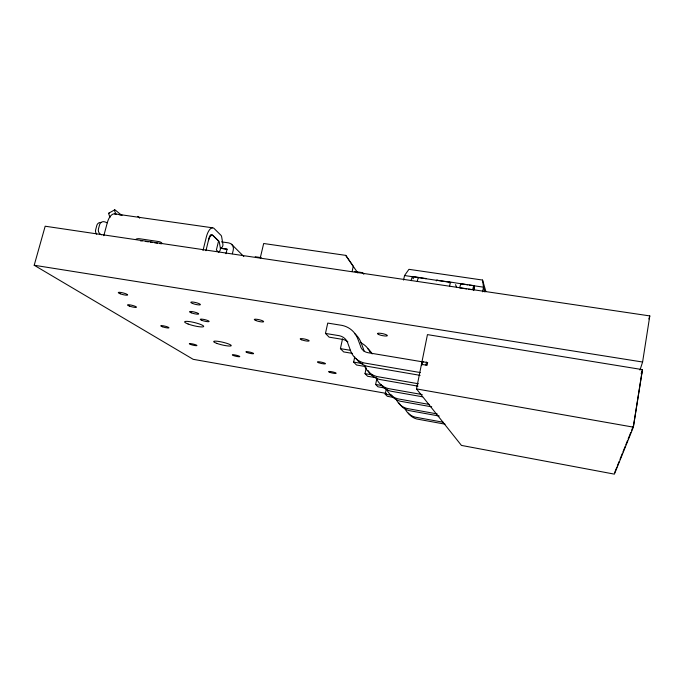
<?xml version="1.0" encoding="UTF-8"?>
<svg xmlns="http://www.w3.org/2000/svg" width="684" height="684" viewBox="0 0 684 684"><rect width="100%" height="100%" fill="white"/><g stroke="black" fill="none" stroke-linecap="round" stroke-linejoin="round"><path stroke-width="1.03" d="M639.967 370.07L642.601 362.024L649.8 315.914L45.178 226.216L34.2 265.255L193.179 359.322L386.622 393.454M633.367 427.149L642.473 369.634L427.449 334.613L416.496 388.914L461.435 445.412L614.394 474.14L633.367 427.149L416.496 388.914M482.622 291.82L483.502 287.169L482.553 280.055L408.938 269.325L404.535 275.532L403.594 280.081M472.661 289.819L472.849 288.947A7.105 0.966 -81.2 0 1 474.226 285.553L473.55 290.469L474.337 285.698L461.444 283.8M473.567 290.546L474.439 285.835M449.559 286.314L449.935 284.433A2.762 0.436 -81.3 0 1 450.765 282.586M425.935 365.128L426.542 362.092M417.3 281.526L417.685 279.662A2.745 0.522 -81.4 0 1 418.608 277.841M393.625 397.43L387.315 396.31L385.22 394.181L386.238 389.222M384.972 388.033L377.961 386.802L375.636 384.442L376.935 378.201M376.286 377.765L367.59 376.26L365.017 373.644L366.239 367.812M365.666 366.564L356.518 365.008L353.654 362.092L354.739 356.971M352.568 353.414L343.642 351.918L340.418 348.635L342.522 338.888M352.149 271.394L353.26 266.264L345.736 255.371L263.673 243.504L260.253 258.005M347.865 341.872A12.295 11.696 -44.9 0 0 342.787 339.409L329.115 337.152L325.464 333.433L327.739 323.087L341.991 325.387A23.359 22.187 -44.8 0 1 357.749 338.742L360.254 345.377A10.098 9.653 -39.9 0 0 368.12 352.73L423.499 361.998M411.084 280.679L411.289 279.824A7.002 1.368 -81.4 0 1 412.991 276.533L425.756 278.542M232.372 253.73L233.261 250.062A6.712 6.079 -44.3 0 0 228.61 242.888L221.462 241.854M225.977 253.73L227.088 249.156L220.958 248.249M205.944 250.703L208.688 239.426A5.891 2.3 -82.5 0 1 210.946 234.621L212.262 234.766L218.974 241.281A2.274 0.872 -82.4 0 1 219.308 242.076L220.368 248.241A7.216 5.045 32.7 0 1 218.658 251.986M202.994 250.506L206.303 237.168A13.954 5.446 -82.4 0 1 213.87 228.251L221.009 235.347A4.54 1.736 -82.5 0 1 221.676 236.955L222.907 244.256A7.182 5.045 32.8 0 1 220.633 248.301M103.814 235.689L107.277 222.796A13.612 6.592 -83 0 1 116.066 214.306L115.134 212.237A4.591 0.958 58.8 0 1 115.408 210.159L121.153 214.862M648.885 318.983L649.8 315.914M641.199 373.421L642.473 369.634M641.31 374.088L641.994 372.07L633.521 425.568L631.546 430.501M614.694 472.567L616.865 467.129M617.378 465.855L619.106 461.538M620.029 459.246L622.346 453.458M622.936 451.987L625.219 446.284M625.843 444.745L627.373 440.906M628.143 438.991L629.297 436.11M629.571 435.443L630.751 432.476M412.974 278.815L413.675 277.943M108.876 213.117L114.664 209.86M114.493 213.827L212.579 227.806M119.119 214.742L122.162 215.178M220.744 248.326L227.062 249.258M437.161 280.226L449.901 282.099M404.535 275.532L449.08 282.167M449.072 282.8A7.062 1.129 -81.3 0 1 449.773 281.953L467.813 284.86M469.481 285.108L483.502 287.169L484.93 292.008M255.209 256.748L261.202 257.637M354.346 271.437L362.734 272.685L363.811 274.241M466.676 288.93L459.682 287.896L459.879 287.024A7.079 1.052 -81.2 0 1 461.324 283.655L461.58 284.014M468.668 289.229L471.661 289.674M145.299 241.401L148.343 241.845M150.369 242.153L152.395 242.452M154.422 242.752L157.465 243.205M159.492 243.504L161.518 243.803M34.2 265.255L642.601 362.024M325.464 333.433L339.324 335.716A12.483 11.859 -44.8 0 1 347.369 341.983L350.268 349.909A21.042 20.118 -39.9 0 0 364.144 362.956L420.275 372.549M340.418 348.635L350.464 350.319M353.654 362.092L362.913 363.666M420.13 375.354L367.265 366.282A20.725 19.845 -39.9 0 1 356.159 358.655M365.017 373.644L371.857 374.823M418.437 383.767L376.918 376.551A19.742 18.99 -39.9 0 1 364.478 365.983M418.001 386.169L379.663 379.475A19.46 18.742 -39.9 0 1 368.206 370.702M375.636 384.442L382.732 385.682M422.199 394.557L388.196 388.555A18.596 17.981 -39.9 0 1 376.431 378.543M422.567 396.805L390.641 391.154A18.348 17.758 -39.9 0 1 380.723 384.314M385.22 394.181L391.983 395.378M429.441 404.483L397.874 398.849A17.613 17.109 -39.9 0 1 386.682 389.324M431.698 406.843L400.063 401.183A17.391 16.903 -39.9 0 1 390.632 394.668M437.187 413.923L406.903 408.459A16.69 16.279 -39.8 0 1 396.258 399.388M439.265 416.052L408.878 410.554A16.493 16.1 -39.8 0 1 399.054 403.004M443.164 422.233L415.034 417.112A15.869 15.535 -39.8 0 1 404.885 408.459M445.079 424.166L416.821 419.01A15.681 15.373 -39.8 0 1 408.254 413.076M107.277 222.796L104.951 221.924A4.66 4.232 62.6 0 0 99.616 224.651L98.453 228.96A4.66 4.249 62.9 0 0 101.48 234.826M139.758 217.931L137.903 216.375L139.562 217.854M218.7 252.208L216.366 250.019L218.572 241.024L213.049 235.664A8.097 3.163 -82.4 0 0 208.432 240.674M425.927 278.756L425.602 278.388A7.02 1.291 -81.3 0 0 425.234 278.576M231.474 244.197L243.82 256.517M345.736 255.371L357.766 272.882M437.324 280.431L437.016 280.072A7.045 1.214 -81.3 0 0 436.272 280.91M455.553 284.647L456.604 287.374M482.553 280.055L485.879 291.495M367.915 348.84A21.614 20.7 -45.2 0 1 372.199 353.936M360.776 342.735A21.931 20.965 -45.1 0 1 370.164 352.166M354.885 333.809A23.008 21.897 -44.9 0 1 360.955 342.41L363.426 348.951A9.944 9.516 -39.9 0 0 364.41 351.585M110.227 217.11A13.364 11.671 -46.7 0 1 109.32 215.494A4.591 0.983 58.7 0 1 109.183 213.126M96.743 234.21A4.634 4.232 62.5 0 1 95.657 229.713L96.812 225.429A4.634 4.224 62.3 0 1 101.018 222.454M161.792 242.94A6.985 6.207 -47.6 0 0 158.842 241.589L139.476 238.725A6.951 6.147 -48.1 0 0 136.107 239.135M140.588 240.93A6.908 6.113 -48.1 0 1 142.263 240.948M427.628 362.571L427.081 365.29L421.455 364.333L421.96 365.076L422.507 362.366L422.002 361.622L427.628 362.571M216.7 343.342A9.037 1.385 13.2 0 0 231.124 345.83A9.037 1.385 13.2 0 0 219.624 341.59A9.037 1.385 13.2 0 0 216.7 343.342M188.091 324.002A9.815 1.616 13.6 0 0 203.593 326.619A9.815 1.616 13.6 0 0 190.827 321.805A9.815 1.616 13.6 0 0 188.091 324.002M318.59 362.682A4.07 0.641 12.3 0 0 325.293 363.837A4.07 0.641 12.3 0 0 320.531 361.998A4.07 0.641 12.3 0 0 318.59 362.682M201.865 320.36A4.557 0.778 13.5 0 0 209.073 321.557A4.557 0.778 13.5 0 0 203.174 319.3A4.557 0.778 13.5 0 0 201.865 320.36M191.238 312.802A4.694 0.821 13.7 0 0 198.634 314.024A4.694 0.821 13.7 0 0 192.512 311.656A4.694 0.821 13.7 0 0 191.238 312.802M247.163 352.576A3.967 0.598 12.9 0 0 253.55 353.679A3.967 0.598 12.9 0 0 248.591 351.858A3.967 0.598 12.9 0 0 247.163 352.576M192.563 303.465A4.933 0.906 13.8 0 0 200.335 304.739A4.933 0.906 13.8 0 0 193.914 302.191A4.933 0.906 13.8 0 0 192.563 303.465M329.585 372.276A3.89 0.59 12.2 0 0 336.006 373.396A3.89 0.59 12.2 0 0 331.509 371.686A3.89 0.59 12.2 0 0 329.585 372.276M120.222 293.778A4.856 0.846 14.4 0 0 127.634 294.992A4.856 0.846 14.4 0 0 120.983 292.47A4.856 0.846 14.4 0 0 120.222 293.778M233.603 355.603A3.83 0.556 13 0 0 239.733 356.672A3.83 0.556 13 0 0 234.894 354.928A3.83 0.556 13 0 0 233.603 355.603M378.611 334.502A5.079 1 11.8 0 0 387.093 335.887A5.079 1 11.8 0 0 381.544 333.433A5.079 1 11.8 0 0 378.611 334.502M129.404 306.073A4.583 0.752 14.2 0 0 136.432 307.244A4.583 0.752 14.2 0 0 130.182 304.919A4.583 0.752 14.2 0 0 129.404 306.073M162.364 326.738A4.215 0.65 13.7 0 0 168.922 327.85A4.215 0.65 13.7 0 0 163.296 325.806A4.215 0.65 13.7 0 0 162.364 326.738M190.742 344.522A3.899 0.564 13.3 0 0 196.881 345.591A3.899 0.564 13.3 0 0 191.785 343.77A3.899 0.564 13.3 0 0 190.742 344.522M301.516 339.76A4.549 0.795 12.5 0 0 308.971 341.017A4.549 0.795 12.5 0 0 303.568 338.837A4.549 0.795 12.5 0 0 301.516 339.76M255.799 320.522A4.805 0.881 13.1 0 0 263.554 321.805A4.805 0.881 13.1 0 0 257.611 319.402A4.805 0.881 13.1 0 0 255.799 320.522"/></g></svg>
